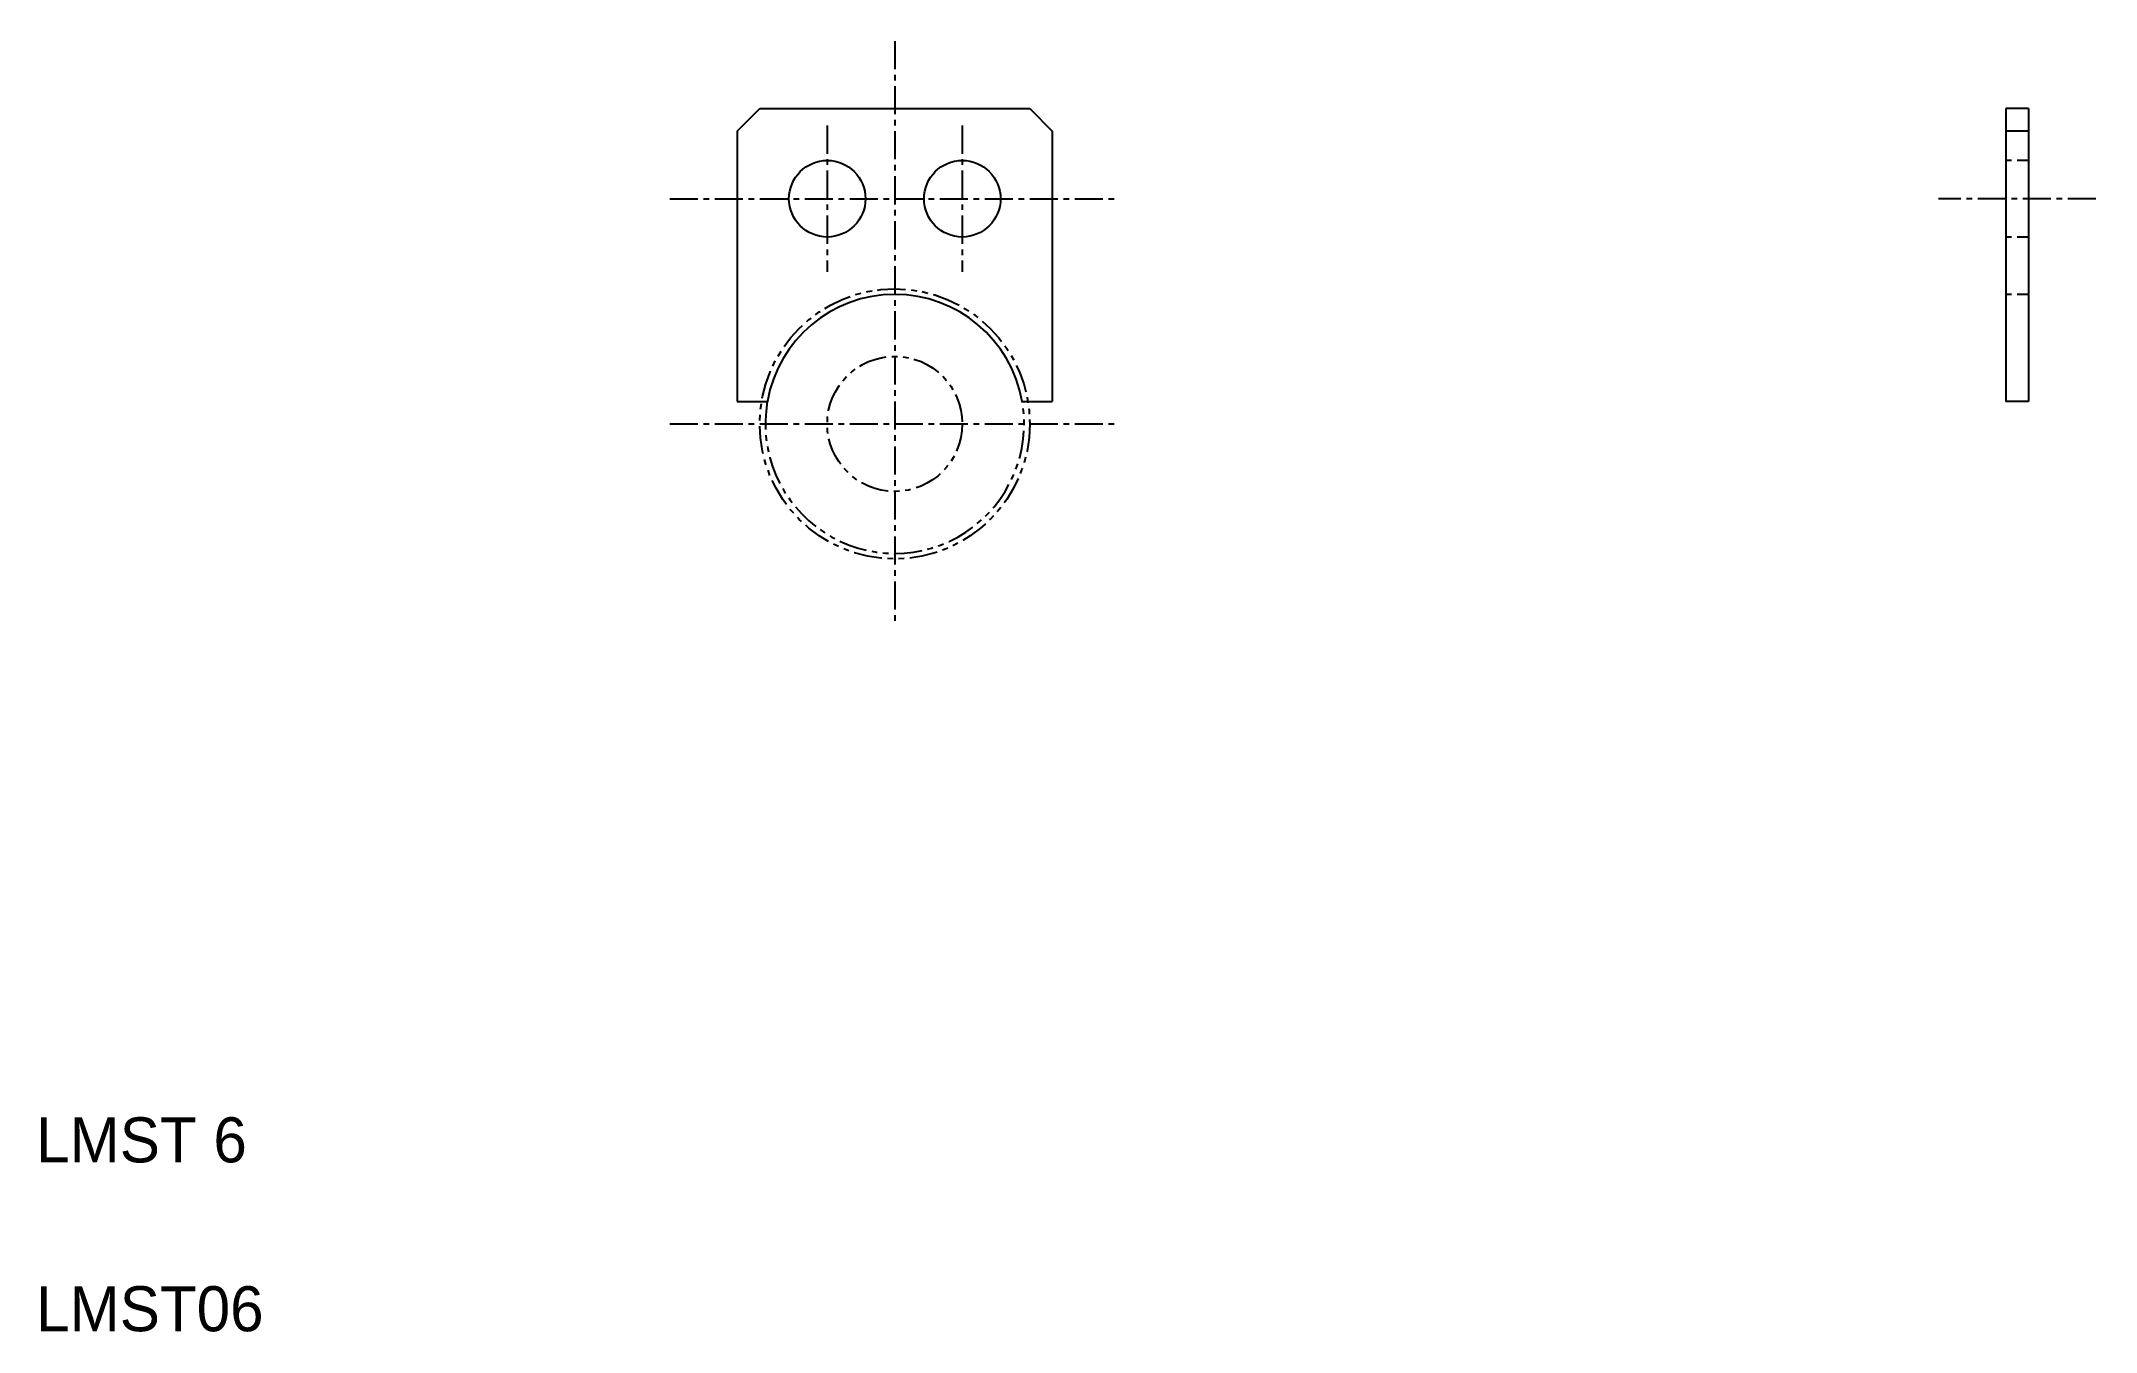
# Model space of a CAD drawing. Extents: x 5.2 to 96.5, y 5 to 62.3.
import ezdxf

# ---------------------------------------------------------------- set-up
doc = ezdxf.new("R2010")
doc.units = 0
for name, pattern in [('CENTER', [2, 1.25, -0.25, 0.25, -0.25]), ('DASHED', [0.75, 0.5, -0.25]), ('PHANTOM', [2.5, 1.25, -0.25, 0.25, -0.25, 0.25, -0.25])]:
    doc.linetypes.add(name, pattern=pattern)
doc.layers.get('0').update_dxf_attribs({"linetype": 'CONTINUOUS'})
doc.layers.add('CENTER', color=1, linetype='CENTER')

msp = doc.modelspace()

# ---------------------------------------------------------------- linework, layer by layer
at = {"color": 7, "linetype": 'CONTINUOUS'}
for p, q in [((36.154, 58.299), (37.154, 59.299)), ((37.154, 59.299), (49.154, 59.299)), ((49.154, 59.299), (50.154, 58.299)), ((92.529, 59.299), (92.529, 46.299)), ((93.529, 59.299), (93.529, 46.299)), ((36.154, 58.299), (36.154, 46.299)), ((50.154, 58.299), (50.154, 46.299)), ((93.529, 58.299), (92.529, 58.299)), ((36.154, 46.299), (37.492, 46.299)), ((48.816, 46.299), (50.154, 46.299)), ((93.529, 46.299), (92.529, 46.299))]:
    msp.add_line(p, q, dxfattribs=at)
for p, q in [((93.529, 59.299), (92.529, 59.299)), ((36.154, 55.299), (36.154, 55.299)), ((36.154, 52.299), (36.154, 52.299))]:
    msp.add_line(p, q)
at = {"color": 3, "linetype": 'DASHED'}
for p, q in [((93.529, 56.999), (92.529, 56.999)), ((93.529, 53.599), (92.529, 53.599)), ((93.529, 51.049), (92.529, 51.049))]:
    msp.add_line(p, q, dxfattribs=at)
at = {"color": 7, "linetype": 'CONTINUOUS'}
for centre in [(40.154, 55.299), (46.154, 55.299)]:
    msp.add_circle(centre, 1.7, dxfattribs=at)
at = {"color": 3, "linetype": 'PHANTOM'}
for radius in [6, 3]:
    msp.add_circle((43.154, 45.299), radius, dxfattribs=at)
at = {"color": 7, "linetype": 'CONTINUOUS'}
msp.add_arc((43.154, 45.299), 5.75, 10.01541, 169.98459, dxfattribs=at)
at = {"color": 3, "linetype": 'PHANTOM'}
msp.add_arc((43.154, 45.299), 5.75, 170.05869, 10.01541, dxfattribs=at)
at = {"layer": 'CENTER', "color": 1, "linetype": 'CENTER'}
for p, q in [((43.154, 62.299), (43.154, 36.299)), ((40.154, 58.549), (40.154, 52.049)), ((46.154, 58.549), (46.154, 52.049)), ((33.154, 55.299), (53.154, 55.299)), ((96.529, 55.299), (89.529, 55.299)), ((33.154, 45.299), (53.154, 45.299))]:
    msp.add_line(p, q, dxfattribs=at)

# ---------------------------------------------------------------- texts
at = {"color": 7, "linetype": 'CONTINUOUS'}
for s, p in [('LMST 6', (5, 12.5)), ('LMST06', (5, 5))]:
    msp.add_text(s, height=2, dxfattribs=at).set_placement(p)

doc.saveas('drawing.dxf')
